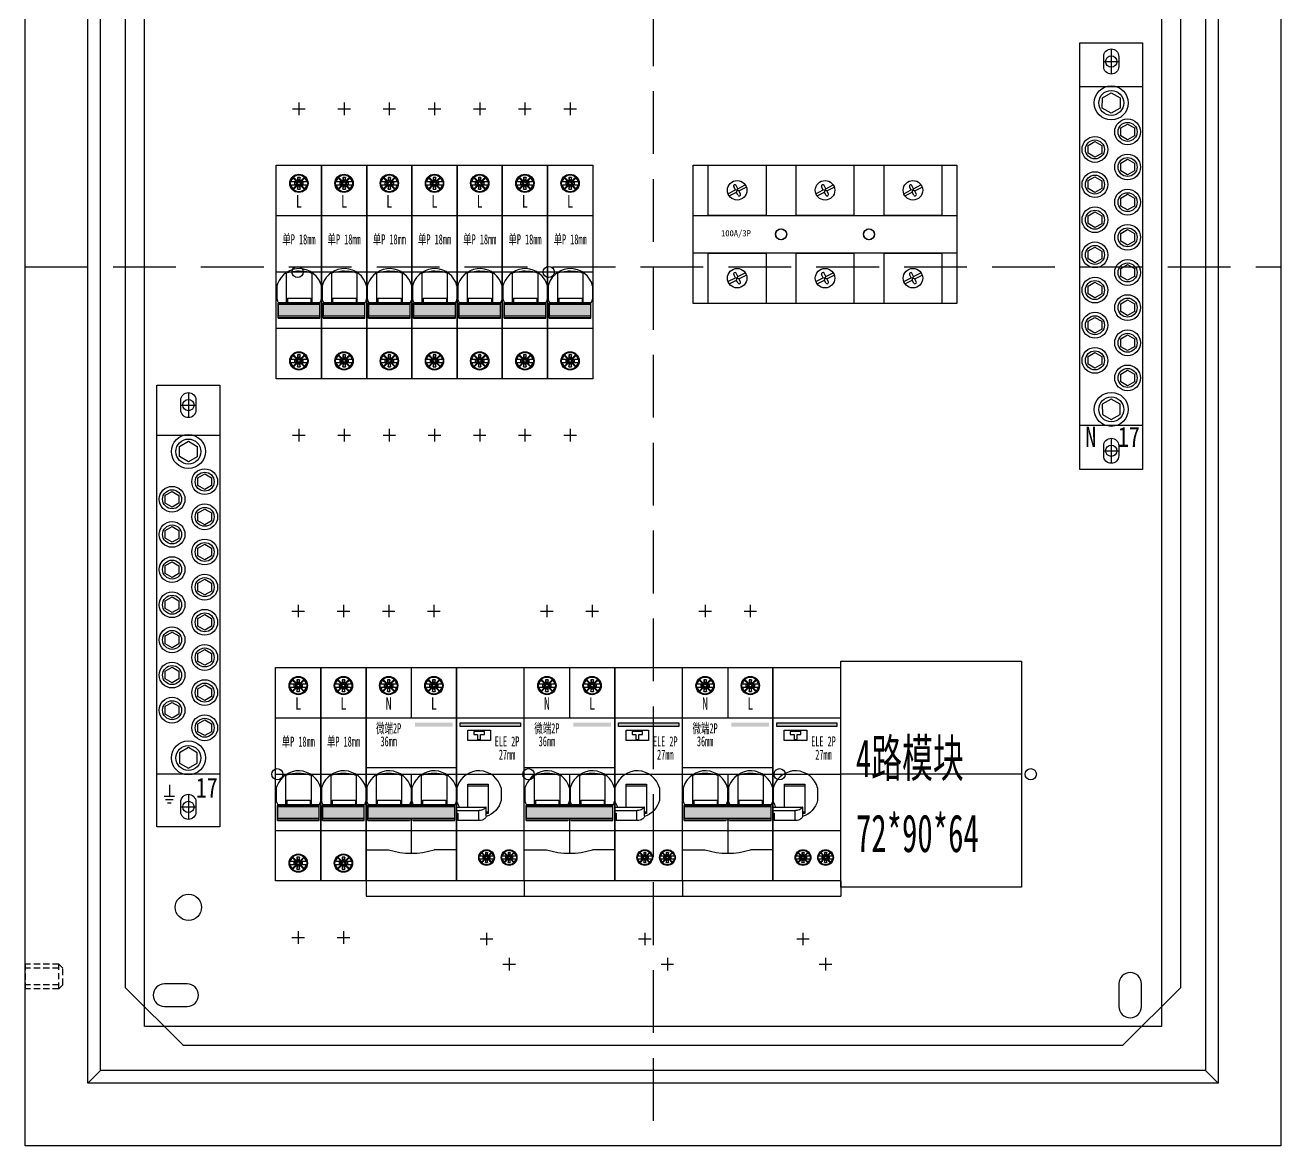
# Model space of a CAD drawing. Extents: x 1466627 to 1467127, y 413233 to 413933.
# Drawn here: x 1466627 to 1467127, y 413233 to 413679 of the extents above; entities that cross this region are included whole.
import ezdxf
from ezdxf.enums import TextEntityAlignment as Align

# ---------------------------------------------------------------- set-up
doc = ezdxf.new("R2010")
doc.units = 0
doc.header["$MEASUREMENT"] = 0
for name, pattern in [('DASH', [0.35, 0.25, -0.1]), ('HIDDEN', [0.375, 0.25, -0.125]), ('LYJS-XX', [0.35, 0.25, -0.1])]:
    doc.linetypes.add(name, pattern=pattern)
for name, color, linetype in [('LY-JS-BJ', 7, 'Continuous'), ('LY-JS-YQJ', 7, 'Continuous'), ('布置图', 20, 'Continuous'), ('注释', 1, 'Continuous')]:
    doc.layers.add(name, color=color, linetype=linetype)
doc.styles.add('-宋体', font='', dxfattribs={"width": 0.65})
doc.styles.add('LY-SJ-元器件', font='', dxfattribs={"width": 0.6, "height": 4})
doc.styles.add('宋体', font='', dxfattribs={"width": 0.8, "height": 3.5})
doc.styles.get('-宋体').set_extended_font_data('NSimSun')
doc.styles.get('LY-SJ-元器件').set_extended_font_data('SimSun')
doc.styles.get('宋体').set_extended_font_data('SimSun')

# ---------------------------------------------------------------- blocks, each defined once
blk = doc.blocks.new('A$C7F2E4CF4')
at = {"layer": 'LY-JS-YQJ', "color": 1, "linetype": 'DASH'}
for p, q in [((0, 5), (0, -5)), ((-3, 0), (3, 0))]:
    blk.add_line(p, q, dxfattribs=at)
at = {"layer": 'LY-JS-YQJ', "color": 0, "linetype": 'ByBlock'}
blk.add_lwpolyline([(0, 5), (0, 5, -0.414214), (3, 2), (3, -2, -0.414214), (0, -5), (0, -5, -0.414214), (-3, -2), (-3, 2, -0.414214)], format="xyb", close=True, dxfattribs=at)
blk = doc.blocks.new('17位零排2021')
at = {"layer": 'LY-JS-YQJ', "color": 2, "linetype": 'ByBlock'}
blk.add_lwpolyline([(25, 170), (25, 0), (0, 0), (0, 170)], close=True, dxfattribs=at)
for points in [[(0, 152.5), (25, 152.5)], [(25, 17.5), (0, 17.5)]]:
    blk.add_lwpolyline(points, dxfattribs=at)
at = {"layer": 'LY-JS-YQJ', "color": 3}
for points in [[(12.49, 141.91), (8.94, 143.97), (8.96, 148.07), (12.51, 150.1), (16.06, 148.04), (16.04, 143.94)], [(18.99, 131.38), (16.29, 132.95), (16.3, 136.07), (19.01, 137.62), (21.71, 136.05), (21.7, 132.93)], [(5.99, 124.38), (3.29, 125.95), (3.3, 129.07), (6.01, 130.62), (8.71, 129.05), (8.7, 125.93)], [(18.99, 117.38), (16.29, 118.95), (16.3, 122.07), (19.01, 123.62), (21.71, 122.05), (21.7, 118.93)], [(5.99, 110.38), (3.29, 111.95), (3.3, 115.07), (6.01, 116.62), (8.71, 115.05), (8.7, 111.93)], [(18.99, 103.38), (16.29, 104.95), (16.3, 108.07), (19.01, 109.62), (21.71, 108.05), (21.7, 104.93)], [(5.99, 96.38), (3.29, 97.95), (3.3, 101.07), (6.01, 102.62), (8.71, 101.05), (8.7, 97.93)], [(18.99, 89.38), (16.29, 90.95), (16.3, 94.07), (19.01, 95.62), (21.71, 94.05), (21.7, 90.93)], [(5.99, 82.38), (3.29, 83.95), (3.3, 87.07), (6.01, 88.62), (8.71, 87.05), (8.7, 83.93)], [(18.99, 75.38), (16.29, 76.95), (16.3, 80.07), (19.01, 81.62), (21.71, 80.05), (21.7, 76.93)], [(5.99, 68.38), (3.29, 69.95), (3.3, 73.07), (6.01, 74.62), (8.71, 73.05), (8.7, 69.93)], [(18.99, 61.38), (16.29, 62.95), (16.3, 66.07), (19.01, 67.62), (21.71, 66.05), (21.7, 62.93)], [(5.99, 54.38), (3.29, 55.95), (3.3, 59.07), (6.01, 60.62), (8.71, 59.05), (8.7, 55.93)], [(18.99, 47.38), (16.29, 48.95), (16.3, 52.07), (19.01, 53.62), (21.71, 52.05), (21.7, 48.93)], [(5.99, 40.38), (3.29, 41.95), (3.3, 45.07), (6.01, 46.62), (8.71, 45.05), (8.7, 41.93)], [(18.99, 33.38), (16.29, 34.95), (16.3, 38.07), (19.01, 39.62), (21.71, 38.05), (21.7, 34.93)], [(12.49, 28.09), (8.94, 26.03), (8.96, 21.93), (12.51, 19.9), (16.06, 21.96), (16.04, 26.06)]]:
    blk.add_lwpolyline(points, close=True, dxfattribs=at)
for centre, radius in [((12.5, 146.01), 6.76), ((12.5, 146.01), 4.97), ((19, 134.5), 5.14), ((19, 134.5), 3.78), ((6, 127.5), 5.14), ((6, 127.5), 3.78), ((19, 120.5), 5.14), ((19, 120.5), 3.78), ((6, 113.5), 5.14), ((6, 113.5), 3.78), ((19, 106.5), 5.14), ((19, 106.5), 3.78), ((6, 99.5), 5.14), ((6, 99.5), 3.78), ((19, 92.5), 5.14), ((19, 92.5), 3.78), ((6, 85.5), 5.14), ((6, 85.5), 3.78), ((19, 78.5), 5.14), ((19, 78.5), 3.78), ((6, 71.5), 5.14), ((6, 71.5), 3.78), ((19, 64.5), 5.14), ((19, 64.5), 3.78), ((6, 57.5), 5.14), ((6, 57.5), 3.78), ((19, 50.5), 5.14), ((19, 50.5), 3.78), ((6, 43.5), 5.14), ((6, 43.5), 3.78), ((19, 36.5), 5.14), ((19, 36.5), 3.78), ((12.5, 23.99), 6.76), ((12.5, 23.99), 4.97)]:
    blk.add_circle(centre, radius, dxfattribs=at)
at = {"layer": 'LY-JS-YQJ', "color": 0}
for p in [(12.5, 162.5), (12.5, 7.5)]:
    blk.add_blockref('A$C7F2E4CF4', p, dxfattribs=at)
at = {"layer": 'LY-JS-YQJ', "color": 1, "style": '-宋体', "width": 0.8}
blk.add_text('N', height=8, dxfattribs=at).set_placement((2.16, 9.05))
at = {"layer": 'LY-JS-YQJ', "color": 4, "style": '-宋体', "width": 0.8}
blk.add_text('17', height=8, dxfattribs=at).set_placement((15.18, 9.05))
blk = doc.blocks.new('17位地排2021')
at = {"layer": 'LY-JS-YQJ', "color": 1, "linetype": 'ByBlock'}
for p, q in [((4.95, 16.76), (4.95, 12.28)), ((2.87, 12.28), (7.03, 12.28)), ((3.41, 10.93), (6.43, 10.93)), ((4.14, 9.58), (5.65, 9.58))]:
    blk.add_line(p, q, dxfattribs=at)
at = {"layer": 'LY-JS-YQJ', "color": 2, "linetype": 'ByBlock'}
blk.add_lwpolyline([(25, 176), (25, 0), (0, 0), (0, 176)], close=True, dxfattribs=at)
for points in [[(0, 156), (25, 156)], [(25, 21), (0, 21)]]:
    blk.add_lwpolyline(points, dxfattribs=at)
at = {"layer": 'LY-JS-YQJ', "color": 3}
for points in [[(12.49, 145.41), (8.94, 147.47), (8.96, 151.57), (12.51, 153.6), (16.06, 151.54), (16.04, 147.44)], [(18.99, 134.38), (16.29, 135.95), (16.3, 139.07), (19.01, 140.62), (21.71, 139.05), (21.7, 135.93)], [(5.99, 127.38), (3.29, 128.95), (3.3, 132.07), (6.01, 133.62), (8.71, 132.05), (8.7, 128.93)], [(18.99, 120.38), (16.29, 121.95), (16.3, 125.07), (19.01, 126.62), (21.71, 125.05), (21.7, 121.93)], [(5.99, 113.38), (3.29, 114.95), (3.3, 118.07), (6.01, 119.62), (8.71, 118.05), (8.7, 114.93)], [(18.99, 106.38), (16.29, 107.95), (16.3, 111.07), (19.01, 112.62), (21.71, 111.05), (21.7, 107.93)], [(5.99, 99.38), (3.29, 100.95), (3.3, 104.07), (6.01, 105.62), (8.71, 104.05), (8.7, 100.93)], [(18.99, 92.38), (16.29, 93.95), (16.3, 97.07), (19.01, 98.62), (21.71, 97.05), (21.7, 93.93)], [(5.99, 85.38), (3.29, 86.95), (3.3, 90.07), (6.01, 91.62), (8.71, 90.05), (8.7, 86.93)], [(18.99, 78.38), (16.29, 79.95), (16.3, 83.07), (19.01, 84.62), (21.71, 83.05), (21.7, 79.93)], [(5.99, 71.38), (3.29, 72.95), (3.3, 76.07), (6.01, 77.62), (8.71, 76.05), (8.7, 72.93)], [(18.99, 64.38), (16.29, 65.95), (16.3, 69.07), (19.01, 70.62), (21.71, 69.05), (21.7, 65.93)], [(5.99, 57.38), (3.29, 58.95), (3.3, 62.07), (6.01, 63.62), (8.71, 62.05), (8.7, 58.93)], [(18.99, 50.38), (16.29, 51.95), (16.3, 55.07), (19.01, 56.62), (21.71, 55.05), (21.7, 51.93)], [(5.99, 43.38), (3.29, 44.95), (3.3, 48.07), (6.01, 49.62), (8.71, 48.05), (8.7, 44.93)], [(18.99, 36.38), (16.29, 37.95), (16.3, 41.07), (19.01, 42.62), (21.71, 41.05), (21.7, 37.93)], [(12.49, 31.59), (8.94, 29.53), (8.96, 25.43), (12.51, 23.4), (16.06, 25.46), (16.04, 29.56)]]:
    blk.add_lwpolyline(points, close=True, dxfattribs=at)
for centre, radius in [((12.5, 149.51), 6.76), ((12.5, 149.51), 4.97), ((19, 137.5), 5.14), ((19, 137.5), 3.78), ((6, 130.5), 5.14), ((6, 130.5), 3.78), ((19, 123.5), 5.14), ((19, 123.5), 3.78), ((6, 116.5), 5.14), ((6, 116.5), 3.78), ((19, 109.5), 5.14), ((19, 109.5), 3.78), ((6, 102.5), 5.14), ((6, 102.5), 3.78), ((19, 95.5), 5.14), ((19, 95.5), 3.78), ((6, 88.5), 5.14), ((6, 88.5), 3.78), ((19, 81.5), 5.14), ((19, 81.5), 3.78), ((6, 74.5), 5.14), ((6, 74.5), 3.78), ((19, 67.5), 5.14), ((19, 67.5), 3.78), ((6, 60.5), 5.14), ((6, 60.5), 3.78), ((19, 53.5), 5.14), ((19, 53.5), 3.78), ((6, 46.5), 5.14), ((6, 46.5), 3.78), ((19, 39.5), 5.14), ((19, 39.5), 3.78), ((12.5, 27.49), 6.76), ((12.5, 27.49), 4.97)]:
    blk.add_circle(centre, radius, dxfattribs=at)
at = {"layer": 'LY-JS-YQJ', "color": 0}
for p in [(12.5, 168), (12.5, 8)]:
    blk.add_blockref('A$C7F2E4CF4', p, dxfattribs=at)
at = {"layer": 'LY-JS-YQJ', "color": 4, "style": '-宋体', "width": 0.8}
blk.add_text('17', height=8, dxfattribs=at).set_placement((15.47, 11.63))
blk = doc.blocks.new('A$Ca9eaf4de')
at = {"layer": '注释', "color": 2}
blk.add_lwpolyline([(0, 45), (72, 45), (72, -45), (0, -45)], close=True, dxfattribs=at)
at = {"layer": 'LY-JS-BJ', "color": 2, "lineweight": -3, "style": '宋体', "width": 0.6}
for s, p in [('4路模块', (6.02, 6.42)), ('72*90*64', (6.02, -23.49))]:
    blk.add_text(s, height=15, dxfattribs=at).set_placement(p, align=Align.MIDDLE_LEFT)
blk = doc.blocks.new('A$C7fcac5b3')
at = {"layer": '注释', "color": 1}
blk.add_line((72, 0), (0, 0), dxfattribs=at)
at = {"layer": '注释', "color": 0}
blk.add_blockref('A$Ca9eaf4de', (0, 0), dxfattribs=at)
blk = doc.blocks.new('微端2P+ELE-63mm-2022.1')
h = blk.add_hatch(color=3)
h.dxf.hatch_style = 1
h.paths.add_polyline_path([(34.5, 19), (34.5, 20.5), (19.5, 20.5), (19.5, 19)])
h = blk.add_hatch(color=3)
h.dxf.hatch_style = 1
h.paths.add_polyline_path([(61.5, 19), (61.5, 20.5), (37.5, 20.5), (37.5, 19)])
h = blk.add_hatch(color=0)
h.dxf.hatch_style = 1
h.paths.add_polyline_path([(0.7, -12.97), (0.7, -17.47), (35.3, -17.47), (35.3, -12.97)])
at = {"color": 1}
for p, q in [((6.5, 65), (11.5, 65)), ((9, 67.5), (9, 62.5)), ((24.5, 65), (29.5, 65)), ((27, 67.5), (27, 62.5)), ((0, 0), (63, 0))]:
    blk.add_line(p, q, dxfattribs=at)
at = {"color": 0}
for p, q in [((0, 42.5), (36, 42.5)), ((0, -42.5), (0, 42.5)), ((18, 42.5), (18, 22.5)), ((36, 42.5), (36, -42.5)), ((63, -42.5), (63, 42.5)), ((0, 22.5), (36, 22.5)), ((36, 2.5), (0, 2.5)), ((18, 0), (18, -12.22)), ((18, -17.47), (18, -31.46)), ((48.65, -15.61), (47.85, -15.61)), ((36, -22.5), (0, -22.5)), ((0, -42.5), (0, -48.5)), ((36, -42.5), (0, -42.5)), ((63, -42.5), (63, -48.5)), ((0, -48.5), (63, -48.5))]:
    blk.add_line(p, q, dxfattribs=at)
at = {"color": 0, "linetype": 'Continuous', "lineweight": 25}
for p, q in [((7.95, 35.91), (5.59, 35.91)), ((6.7, 37.82), (6.49, 37.61)), ((6.49, 37.61), (6.6, 37.5)), ((6.6, 37.5), (8.15, 35.95)), ((6.81, 37.71), (6.7, 37.82)), ((8.39, 36.13), (6.81, 37.71)), ((7.25, 35.91), (8, 35.46)), ((7.25, 35.91), (7.25, 34.71)), ((7.25, 34.71), (8, 35.16)), ((8, 35.46), (8, 35.16)), ((8.25, 35.46), (8, 35.46)), ((8, 35.16), (8.25, 35.16)), ((9.5, 37.66), (8.5, 37.66)), ((8.5, 37.66), (8.5, 36.46)), ((8.5, 37.66), (8.85, 36.31)), ((8.5, 36.46), (8.85, 35.96)), ((9.15, 36.31), (8.85, 36.31)), ((8.85, 36.31), (8.85, 35.96)), ((9.5, 37.66), (9.15, 36.31)), ((9.5, 36.46), (9.15, 35.96)), ((9.15, 35.96), (9.15, 36.31)), ((9.5, 36.46), (9.5, 37.66)), ((11.19, 37.71), (9.61, 36.13)), ((10, 35.46), (9.75, 35.46)), ((9.75, 35.16), (10, 35.16)), ((9.85, 35.95), (11.4, 37.5)), ((10.75, 35.91), (10, 35.46)), ((10, 35.16), (10, 35.46)), ((10.75, 34.71), (10, 35.16)), ((12.42, 35.91), (10.05, 35.91)), ((10.75, 34.71), (10.75, 35.91)), ((11.3, 37.82), (11.19, 37.71)), ((11.51, 37.61), (11.3, 37.82)), ((11.4, 37.5), (11.51, 37.61)), ((25.95, 35.91), (23.59, 35.91)), ((24.7, 37.82), (24.49, 37.61)), ((24.49, 37.61), (24.6, 37.5)), ((24.6, 37.5), (26.15, 35.95)), ((24.81, 37.71), (24.7, 37.82)), ((26.39, 36.13), (24.81, 37.71)), ((25.25, 35.91), (25.25, 34.71)), ((25.25, 35.91), (26, 35.46)), ((25.25, 34.71), (26, 35.16)), ((26.25, 35.46), (26, 35.46)), ((26, 35.46), (26, 35.16)), ((26, 35.16), (26.25, 35.16)), ((26.5, 37.66), (26.5, 36.46)), ((26.5, 37.66), (26.85, 36.31)), ((27.5, 37.66), (26.5, 37.66)), ((26.5, 36.46), (26.85, 35.96)), ((26.85, 36.31), (26.85, 35.96)), ((27.15, 36.31), (26.85, 36.31)), ((27.5, 37.66), (27.15, 36.31)), ((27.5, 36.46), (27.15, 35.96)), ((27.15, 35.96), (27.15, 36.31)), ((27.5, 36.46), (27.5, 37.66)), ((29.19, 37.71), (27.61, 36.13)), ((28, 35.46), (27.75, 35.46)), ((27.75, 35.16), (28, 35.16)), ((27.85, 35.95), (29.4, 37.5)), ((28.75, 35.91), (28, 35.46)), ((28, 35.16), (28, 35.46)), ((28.75, 34.71), (28, 35.16)), ((30.42, 35.91), (28.05, 35.91)), ((28.75, 34.71), (28.75, 35.91)), ((29.3, 37.82), (29.19, 37.71)), ((29.51, 37.61), (29.3, 37.82)), ((29.4, 37.5), (29.51, 37.61)), ((5.58, 34.71), (7.95, 34.71)), ((6.6, 33.12), (6.49, 33.01)), ((6.49, 33.01), (6.7, 32.8)), ((8.15, 34.67), (6.6, 33.12)), ((6.7, 32.8), (6.81, 32.91)), ((6.81, 32.91), (8.39, 34.49)), ((8.5, 34.16), (8.85, 34.65)), ((8.5, 32.96), (8.85, 34.31)), ((8.5, 34.16), (8.5, 32.96)), ((8.5, 32.96), (9.5, 32.96)), ((8.85, 34.65), (8.85, 34.31)), ((8.85, 34.31), (9.15, 34.31)), ((9, 31.81), (9, 32.06)), ((9.15, 34.31), (9.15, 34.66)), ((9.5, 34.16), (9.15, 34.66)), ((9.15, 34.31), (9.5, 32.96)), ((9.5, 32.96), (9.5, 34.16)), ((9.61, 34.49), (11.19, 32.91)), ((11.4, 33.12), (9.85, 34.67)), ((10.05, 34.71), (12.41, 34.71)), ((11.19, 32.91), (11.3, 32.8)), ((11.3, 32.8), (11.51, 33.01)), ((11.51, 33.01), (11.4, 33.12)), ((23.58, 34.71), (25.95, 34.71)), ((24.6, 33.12), (24.49, 33.01)), ((24.49, 33.01), (24.7, 32.8)), ((26.15, 34.67), (24.6, 33.12)), ((24.7, 32.8), (24.81, 32.91)), ((24.81, 32.91), (26.39, 34.49)), ((26.5, 34.16), (26.85, 34.65)), ((26.5, 32.96), (26.85, 34.31)), ((26.5, 34.16), (26.5, 32.96)), ((26.5, 32.96), (27.5, 32.96)), ((26.85, 34.65), (26.85, 34.31)), ((26.85, 34.31), (27.15, 34.31)), ((27, 31.81), (27, 32.06)), ((27.5, 34.16), (27.15, 34.66)), ((27.15, 34.31), (27.15, 34.66)), ((27.15, 34.31), (27.5, 32.96)), ((27.5, 32.96), (27.5, 34.16)), ((27.61, 34.49), (29.19, 32.91)), ((29.4, 33.12), (27.85, 34.67)), ((28.05, 34.71), (30.41, 34.71)), ((29.19, 32.91), (29.3, 32.8)), ((29.3, 32.8), (29.51, 33.01)), ((29.51, 33.01), (29.4, 33.12)), ((4.1, -12.22), (4.1, -0.35)), ((14.1, -0.35), (14.1, -12.22)), ((22.1, -12.22), (22.1, -0.35)), ((32.1, -0.35), (32.1, -12.22)), ((40.55, -13.08), (40.55, -3.94)), ((40.55, -3.94), (48.65, -3.94)), ((40.55, -4.67), (48.65, -4.67)), ((48.65, -3.94), (48.65, -15.61)), ((0.25, -5.47), (0.25, -10.49)), ((17.95, -5.47), (17.95, -10.49)), ((18.25, -5.47), (18.25, -10.49)), ((35.95, -5.47), (35.95, -10.49)), ((36.11, -5.47), (36.11, -10.49)), ((53.81, -5.47), (53.81, -10.49)), ((0.7, -12.22), (0.7, -12.44)), ((35.3, -12.22), (0.7, -12.22)), ((35.3, -12.44), (0.7, -12.44)), ((0.7, -18.44), (0.7, -12.44)), ((35.3, -12.97), (0.7, -12.97)), ((0.7, -12.97), (0.7, -17.47)), ((4.45, -10.38), (13.75, -10.38)), ((4.45, -10.38), (4.45, -12.22)), ((13.75, -10.38), (13.75, -12.22)), ((22.45, -10.38), (31.75, -10.38)), ((22.45, -10.38), (22.45, -12.22)), ((31.75, -10.38), (31.75, -12.22)), ((35.3, -12.44), (35.3, -12.22)), ((35.3, -18.44), (35.3, -12.44)), ((35.3, -17.47), (35.3, -12.97)), ((36, -13.09), (47.68, -13.09)), ((36, -14.38), (44.85, -14.38)), ((40.55, -13.08), (47.85, -13.08)), ((44.85, -18.44), (44.85, -14.38)), ((47.85, -16.51), (47.85, -13.08)), ((47.85, -14.99), (48.65, -14.99)), ((0.7, -17.47), (35.3, -17.47)), ((0.7, -18.13), (35.3, -18.13)), ((0.7, -18.44), (17.3, -18.44)), ((18.7, -18.44), (35.3, -18.44)), ((36, -15.45), (36.55, -15.45)), ((36.55, -15.61), (36, -15.61)), ((36.55, -15.45), (36.55, -18.44)), ((44.85, -18.44), (36.55, -18.44)), ((47.07, -32.65), (45.04, -32.65)), ((45.04, -33.68), (47.07, -33.68)), ((46, -31.01), (45.82, -31.19)), ((45.82, -31.19), (45.91, -31.29)), ((45.91, -31.29), (47.24, -32.62)), ((47.24, -33.71), (45.91, -35.04)), ((46.09, -31.1), (46, -31.01)), ((47.45, -32.46), (46.09, -31.1)), ((46.09, -35.23), (47.45, -33.87)), ((46.47, -32.65), (46.47, -33.68)), ((46.47, -32.65), (47.11, -33.04)), ((46.47, -33.68), (47.11, -33.29)), ((47.11, -33.04), (47.11, -33.29)), ((47.33, -33.04), (47.11, -33.04)), ((47.11, -33.29), (47.33, -33.29)), ((47.54, -31.15), (47.84, -32.31)), ((47.54, -31.15), (47.54, -32.18)), ((48.4, -31.15), (47.54, -31.15)), ((47.54, -32.18), (47.84, -32.61)), ((47.54, -34.15), (47.84, -33.73)), ((47.54, -35.18), (47.84, -34.02)), ((47.54, -34.15), (47.54, -35.18)), ((48.1, -32.31), (47.84, -32.31)), ((47.84, -32.31), (47.84, -32.61)), ((47.84, -33.73), (47.84, -34.02)), ((47.84, -34.02), (48.1, -34.02)), ((48.4, -31.15), (48.1, -32.31)), ((48.4, -32.18), (48.1, -32.61)), ((48.1, -32.61), (48.1, -32.31)), ((48.1, -34.02), (48.1, -33.72)), ((48.4, -34.15), (48.1, -33.72)), ((48.1, -34.02), (48.4, -35.18)), ((48.4, -32.18), (48.4, -31.15)), ((48.4, -35.18), (48.4, -34.15)), ((49.85, -31.1), (48.49, -32.46)), ((48.49, -33.87), (49.85, -35.23)), ((48.83, -33.04), (48.61, -33.04)), ((48.61, -33.29), (48.83, -33.29)), ((48.7, -32.62), (50.03, -31.29)), ((50.03, -35.04), (48.7, -33.71)), ((49.47, -32.65), (48.83, -33.04)), ((48.83, -33.29), (48.83, -33.04)), ((49.47, -33.68), (48.83, -33.29)), ((50.9, -32.65), (48.87, -32.65)), ((48.87, -33.68), (50.89, -33.68)), ((49.47, -33.68), (49.47, -32.65)), ((49.94, -31.01), (49.85, -31.1)), ((50.12, -31.19), (49.94, -31.01)), ((50.03, -31.29), (50.12, -31.19)), ((56.07, -32.65), (54.04, -32.65)), ((54.04, -33.68), (56.07, -33.68)), ((55, -31.01), (54.82, -31.19)), ((54.82, -31.19), (54.91, -31.29)), ((54.91, -31.29), (56.24, -32.62)), ((56.24, -33.71), (54.91, -35.04)), ((55.09, -31.1), (55, -31.01)), ((56.45, -32.46), (55.09, -31.1)), ((55.09, -35.23), (56.45, -33.87)), ((55.47, -32.65), (55.47, -33.68)), ((55.47, -32.65), (56.11, -33.04)), ((55.47, -33.68), (56.11, -33.29)), ((56.11, -33.04), (56.11, -33.29)), ((56.33, -33.04), (56.11, -33.04)), ((56.11, -33.29), (56.33, -33.29)), ((56.54, -31.15), (56.84, -32.31)), ((56.54, -31.15), (56.54, -32.18)), ((57.4, -31.15), (56.54, -31.15)), ((56.54, -32.18), (56.84, -32.61)), ((56.54, -34.15), (56.84, -33.73)), ((56.54, -35.18), (56.84, -34.02)), ((56.54, -34.15), (56.54, -35.18)), ((57.1, -32.31), (56.84, -32.31)), ((56.84, -32.31), (56.84, -32.61)), ((56.84, -33.73), (56.84, -34.02)), ((56.84, -34.02), (57.1, -34.02)), ((57.4, -31.15), (57.1, -32.31)), ((57.4, -32.18), (57.1, -32.61)), ((57.1, -32.61), (57.1, -32.31)), ((57.1, -34.02), (57.1, -33.72)), ((57.4, -34.15), (57.1, -33.72)), ((57.1, -34.02), (57.4, -35.18)), ((57.4, -32.18), (57.4, -31.15)), ((57.4, -35.18), (57.4, -34.15)), ((58.85, -31.1), (57.49, -32.46)), ((57.49, -33.87), (58.85, -35.23)), ((57.83, -33.04), (57.61, -33.04)), ((57.61, -33.29), (57.83, -33.29)), ((57.7, -32.62), (59.03, -31.29)), ((59.03, -35.04), (57.7, -33.71)), ((58.47, -32.65), (57.83, -33.04)), ((57.83, -33.29), (57.83, -33.04)), ((58.47, -33.68), (57.83, -33.29)), ((59.9, -32.65), (57.87, -32.65)), ((57.87, -33.68), (59.89, -33.68)), ((58.47, -33.68), (58.47, -32.65)), ((58.94, -31.01), (58.85, -31.1)), ((59.12, -31.19), (58.94, -31.01)), ((59.03, -31.29), (59.12, -31.19)), ((45.91, -35.04), (45.82, -35.14)), ((45.82, -35.14), (46, -35.32)), ((46, -35.32), (46.09, -35.23)), ((47.54, -35.18), (48.4, -35.18)), ((47.97, -36.17), (47.97, -35.95)), ((49.85, -35.23), (49.94, -35.32)), ((49.94, -35.32), (50.12, -35.14)), ((50.12, -35.14), (50.03, -35.04)), ((54.91, -35.04), (54.82, -35.14)), ((54.82, -35.14), (55, -35.32)), ((55, -35.32), (55.09, -35.23)), ((56.54, -35.18), (57.4, -35.18)), ((56.97, -36.17), (56.97, -35.95)), ((58.85, -35.23), (58.94, -35.32)), ((58.94, -35.32), (59.12, -35.14)), ((59.12, -35.14), (59.03, -35.04))]:
    blk.add_line(p, q, dxfattribs=at)
at = {"color": 1, "linetype": 'ByBlock'}
for p, q in [((47.97, -63.1), (47.97, -68.1)), ((45.47, -65.6), (50.47, -65.6)), ((56.97, -73.1), (56.97, -78.1)), ((54.47, -75.6), (59.47, -75.6))]:
    blk.add_line(p, q, dxfattribs=at)
at = {"color": 0}
for points in [[(63, -42.5), (36, -42.5), (36, 42.5), (63, 42.5)], [(36, 22.5), (63, 22.5)], [(42.9, 17), (42.9, 15.8), (44.4, 15.8), (44.4, 13.8), (45.6, 13.8), (45.6, 15.8), (47.1, 15.8), (47.1, 17), (42.9, 17)], [(63, -22.5), (36, -22.5)], [(0, -30.05), (8.89, -30.05)], [(36, -30.05), (27.11, -30.05)]]:
    blk.add_lwpolyline(points, dxfattribs=at)
at = {"color": 0, "linetype": 'Continuous', "lineweight": 25}
for points in [[(8.85, 35.96, -0.008657), (8.83, 35.88, -0.023793), (8.8, 35.81, -0.091571), (8.7, 35.65, -0.078411), (8.54, 35.53, -0.073505), (8.41, 35.48, -0.017685), (8.36, 35.47, -0.010456), (8.3, 35.46, -0.005778), (8.25, 35.46)], [(8.25, 35.16, -0.00869), (8.33, 35.15, -0.023887), (8.41, 35.14, -0.086312), (8.57, 35.07, -0.089889), (8.74, 34.92, -0.067544), (8.8, 34.81, -0.017754), (8.82, 34.76, -0.010496), (8.84, 34.71, -0.005799), (8.85, 34.65)], [(9.75, 35.46, -0.008656), (9.67, 35.47, -0.023792), (9.59, 35.48, -0.085963), (9.43, 35.54, -0.089526), (9.26, 35.69, -0.067272), (9.2, 35.81, -0.017683), (9.18, 35.86, -0.010455), (9.16, 35.91, -0.005777), (9.15, 35.96)], [(9.15, 34.66, -0.008657), (9.17, 34.74, -0.023793), (9.2, 34.81, -0.091571), (9.3, 34.96, -0.078412), (9.46, 35.09, -0.073501), (9.59, 35.14, -0.017684), (9.64, 35.15, -0.010456), (9.7, 35.15, -0.005777), (9.75, 35.16)], [(26.85, 35.96, -0.008657), (26.83, 35.88, -0.023793), (26.8, 35.81, -0.091571), (26.7, 35.65, -0.078411), (26.54, 35.53, -0.073505), (26.41, 35.48, -0.017685), (26.36, 35.47, -0.010456), (26.3, 35.46, -0.005778), (26.25, 35.46)], [(26.25, 35.16, -0.00869), (26.33, 35.15, -0.023887), (26.41, 35.14, -0.086312), (26.57, 35.07, -0.089889), (26.74, 34.92, -0.067544), (26.8, 34.81, -0.017754), (26.82, 34.76, -0.010496), (26.84, 34.71, -0.005799), (26.85, 34.65)], [(27.75, 35.46, -0.008656), (27.67, 35.47, -0.023792), (27.59, 35.48, -0.085963), (27.43, 35.54, -0.089526), (27.26, 35.69, -0.067272), (27.2, 35.81, -0.017683), (27.18, 35.86, -0.010455), (27.16, 35.91, -0.005777), (27.15, 35.96)], [(27.15, 34.66, -0.008657), (27.17, 34.74, -0.023793), (27.2, 34.81, -0.091571), (27.3, 34.96, -0.078412), (27.46, 35.09, -0.073501), (27.59, 35.14, -0.017684), (27.64, 35.15, -0.010456), (27.7, 35.15, -0.005777), (27.75, 35.16)], [(17.95, -5.47, 0.325898), (9.48, 1.36, 0.327549), (0.48, -4.75, 0.019903), (0.25, -5.47)], [(4.1, -0.35, -0.057791), (7.63, 0.35, -0.021426), (9.1, 0.42)], [(9.1, 0.42, -0.062866), (13.22, -0.09, -0.011925), (13.81, -0.26, -0.00278), (14.1, -0.35)], [(35.95, -5.47, 0.325898), (27.48, 1.36, 0.327549), (18.48, -4.75, 0.019903), (18.25, -5.47)], [(22.1, -0.35, -0.057791), (25.63, 0.35, -0.021426), (27.1, 0.42)], [(27.1, 0.42, -0.062866), (31.22, -0.09, -0.011925), (31.81, -0.26, -0.00278), (32.1, -0.35)], [(53.81, -5.47, 0.325898), (45.34, 1.36, 0.327549), (36.34, -4.75, 0.019903), (36.11, -5.47)], [(0.95, -12.22, -0.004985), (0.8, -11.97, -0.030991), (0.56, -11.44, -0.01067), (0.46, -11.16, -0.005787), (0.39, -10.94, -0.003458), (0.32, -10.72, -0.001919), (0.25, -10.49)], [(17.95, -10.49, -0.002854), (17.85, -10.83, -0.004585), (17.78, -11.05, -0.019111), (17.6, -11.55, -0.037551), (17.32, -12.12, -0.002555), (17.26, -12.22)], [(18.95, -12.22, -0.004985), (18.8, -11.97, -0.030991), (18.56, -11.44, -0.01067), (18.46, -11.16, -0.005787), (18.39, -10.94, -0.003458), (18.32, -10.72, -0.001919), (18.25, -10.49)], [(35.95, -10.49, -0.002854), (35.85, -10.83, -0.004585), (35.78, -11.05, -0.019111), (35.6, -11.55, -0.037551), (35.32, -12.12, -0.002555), (35.26, -12.22)], [(37.19, -13.09, -0.001795), (36.72, -12.11, -0.00414), (36.48, -11.57, -0.009598), (36.28, -11.1, -0.013431), (36.18, -10.85, -0.015877), (36.14, -10.72, -0.023788), (36.12, -10.63, -0.050604), (36.11, -10.53, -0.012356), (36.11, -10.49)], [(44.85, -14.38, 0.009763), (45.08, -14.37, 0.05752), (46.08, -14.21, 0.073734), (46.98, -13.81, 0.073656), (47.49, -13.36, 0.028209), (47.59, -13.23, 0.012152), (47.68, -13.09)], [(47.85, -13.22, 0.010405), (47.85, -13.21, 0.052357), (47.85, -13.2, 0.052352), (47.84, -13.19, 0.046202), (47.83, -13.17, 0.029578), (47.82, -13.16, 0.02368), (47.8, -13.15, 0.017967), (47.78, -13.14, 0.014665), (47.76, -13.13, 0.011695), (47.74, -13.12, 0.016038), (47.7, -13.1, 0.002868), (47.68, -13.09)], [(53.81, -10.49, -0.25096), (47.8, -16.87)], [(47.85, -16.51, -0.010744), (47.85, -16.6, -0.101991), (47.7, -17.11, -0.08255), (47.35, -17.58, -0.05423), (46.92, -17.91, -0.059873), (46.2, -18.23, -0.070818), (45, -18.44, -0.004299), (44.85, -18.44)], [(47.84, -32.61, -0.008657), (47.82, -32.67, -0.023793), (47.8, -32.74, -0.091571), (47.71, -32.87, -0.078411), (47.58, -32.98, -0.073505), (47.46, -33.02, -0.017685), (47.42, -33.03, -0.010456), (47.37, -33.03, -0.005778), (47.33, -33.04)], [(47.33, -33.29, -0.00869), (47.39, -33.3, -0.023887), (47.46, -33.31, -0.086312), (47.6, -33.37, -0.089889), (47.74, -33.5, -0.067544), (47.8, -33.6, -0.017754), (47.81, -33.64, -0.010496), (47.83, -33.68, -0.005799), (47.84, -33.73)], [(48.61, -33.04, -0.008656), (48.54, -33.03, -0.023792), (48.48, -33.02, -0.085963), (48.34, -32.96, -0.089526), (48.2, -32.83, -0.067272), (48.14, -32.74, -0.017683), (48.12, -32.69, -0.010455), (48.11, -32.65, -0.005777), (48.1, -32.61)], [(48.1, -33.72, -0.008657), (48.12, -33.66, -0.023793), (48.14, -33.59, -0.091571), (48.23, -33.46, -0.078412), (48.36, -33.35, -0.073501), (48.48, -33.31, -0.017684), (48.52, -33.3, -0.010456), (48.57, -33.3, -0.005777), (48.61, -33.29)], [(56.84, -32.61, -0.008657), (56.82, -32.67, -0.023793), (56.8, -32.74, -0.091571), (56.71, -32.87, -0.078411), (56.58, -32.98, -0.073505), (56.46, -33.02, -0.017685), (56.42, -33.03, -0.010456), (56.37, -33.03, -0.005778), (56.33, -33.04)], [(56.33, -33.29, -0.00869), (56.39, -33.3, -0.023887), (56.46, -33.31, -0.086312), (56.6, -33.37, -0.089889), (56.74, -33.5, -0.067544), (56.8, -33.6, -0.017754), (56.81, -33.64, -0.010496), (56.83, -33.68, -0.005799), (56.84, -33.73)], [(57.61, -33.04, -0.008656), (57.54, -33.03, -0.023792), (57.48, -33.02, -0.085963), (57.34, -32.96, -0.089526), (57.2, -32.83, -0.067272), (57.14, -32.74, -0.017683), (57.12, -32.69, -0.010455), (57.11, -32.65, -0.005777), (57.1, -32.61)], [(57.1, -33.72, -0.008657), (57.12, -33.66, -0.023793), (57.14, -33.59, -0.091571), (57.23, -33.46, -0.078412), (57.36, -33.35, -0.073501), (57.48, -33.31, -0.017684), (57.52, -33.3, -0.010456), (57.57, -33.3, -0.005777), (57.61, -33.29)]]:
    blk.add_lwpolyline(points, format="xyb", dxfattribs=at)
at = {"color": 3}
blk.add_lwpolyline([(37.5, 20.5), (61.5, 20.5), (61.5, 19), (37.5, 19)], close=True, dxfattribs=at)
at = {"color": 0}
blk.add_lwpolyline([(40.5, 17.5), (49.5, 17.5), (49.5, 13.5), (40.5, 13.5)], close=True, dxfattribs=at)
for centre, radius in [((9, 35.31), 3.64), ((9, 35.31), 3.39), ((27, 35.31), 3.64), ((27, 35.31), 3.39), ((47.97, -33.16), 3.12), ((47.97, -33.16), 2.91), ((56.97, -33.16), 3.12), ((56.97, -33.16), 2.91)]:
    blk.add_circle(centre, radius, dxfattribs=at)
at = {"color": 0, "linetype": 'Continuous', "lineweight": 25}
for centre, radius in [((9, 35.31), 3.5), ((27, 35.31), 3.5), ((47.97, -33.16), 3), ((56.97, -33.16), 3)]:
    blk.add_circle(centre, radius, dxfattribs=at)
for centre, radius, start, end in [((9, 35.31), 3.25, 137.6454, 169.3613), ((9, 35.31), 3.25, 47.6454, 132.3546), ((7.95, 36.46), 0.552, 270, 360), ((10.05, 36.46), 0.552, 180, 270), ((9, 35.31), 3.25, 10.6387, 42.3546), ((27, 35.31), 3.25, 137.6454, 169.3613), ((27, 35.31), 3.25, 47.6454, 132.3546), ((25.95, 36.46), 0.552, 270, 360), ((28.05, 36.46), 0.552, 180, 270), ((27, 35.31), 3.25, 10.6387, 42.3546), ((9, 35.31), 3.25, 190.6387, 222.3546), ((9, 35.31), 3.25, 227.6454, 312.3546), ((7.95, 34.16), 0.552, 0, 90), ((10.05, 34.16), 0.552, 90, 180), ((9, 35.31), 3.25, 317.6454, 349.3613), ((27, 35.31), 3.25, 190.6387, 222.3546), ((27, 35.31), 3.25, 227.6454, 312.3546), ((25.95, 34.16), 0.552, 0, 90), ((28.05, 34.16), 0.552, 90, 180), ((27, 35.31), 3.25, 317.6454, 349.3613), ((47.97, -33.16), 2.79, 137.6454, 169.3613), ((47.97, -33.16), 2.79, 190.6387, 222.3546), ((47.97, -33.16), 2.79, 47.6454, 132.3546), ((47.07, -32.18), 0.474, 270, 360), ((47.07, -34.15), 0.474, 0, 90), ((48.87, -32.18), 0.474, 180, 270), ((48.87, -34.15), 0.474, 90, 180), ((47.97, -33.16), 2.79, 10.6387, 42.3546), ((47.97, -33.16), 2.79, 317.6454, 349.3613), ((56.97, -33.16), 2.79, 137.6454, 169.3613), ((56.97, -33.16), 2.79, 190.6387, 222.3546), ((56.97, -33.16), 2.79, 47.6454, 132.3546), ((56.07, -32.18), 0.474, 270, 360), ((56.07, -34.15), 0.474, 0, 90), ((57.87, -32.18), 0.474, 180, 270), ((57.87, -34.15), 0.474, 90, 180), ((56.97, -33.16), 2.79, 10.6387, 42.3546), ((56.97, -33.16), 2.79, 317.6454, 349.3613), ((47.97, -33.16), 2.79, 227.6454, 312.3546), ((56.97, -33.16), 2.79, 227.6454, 312.3546)]:
    blk.add_arc(centre, radius, start, end, dxfattribs=at)
at = {"color": 0}
blk.add_arc((18, -1.43), 30.03, 252.3363, 287.6637, dxfattribs=at)
at = {"color": 0, "style": 'LY-SJ-元器件', "width": 0.7}
for s, p in [('N', (9, 28.16)), ('L', (27, 28.16))]:
    blk.add_text(s, height=5, dxfattribs=at).set_placement(p, align=Align.MIDDLE)
at = {"color": 1, "style": 'LY-SJ-元器件', "width": 0.6}
for s, p in [('微端2P', (9, 18.37)), ('36mm', (9, 13.08))]:
    blk.add_text(s, height=4, dxfattribs=at).set_placement(p, align=Align.MIDDLE)
at = {"color": 4, "style": 'LY-SJ-元器件', "width": 0.6}
for s, p in [('ELE 2P', (56.13, 13.08)), ('27mm', (56.13, 7.82))]:
    blk.add_text(s, height=4, dxfattribs=at).set_placement(p, align=Align.MIDDLE)
blk = doc.blocks.new('微端1P-18mm-2022.1')
h = blk.add_hatch(color=0)
h.dxf.hatch_style = 1
h.paths.add_polyline_path([(17.3, -17.47), (17.3, -12.97), (0.7, -12.97), (0.7, -17.47)])
at = {"color": 1}
for p, q in [((6.5, 65), (11.5, 65)), ((9, 67.5), (9, 62.5)), ((0, 0), (18, 0)), ((9, -62.5), (9, -67.5)), ((6.5, -65), (11.5, -65))]:
    blk.add_line(p, q, dxfattribs=at)
at = {"color": 0}
for p, q in [((0, -42.5), (0, 42.5)), ((0, 42.5), (18, 42.5)), ((18, 42.5), (18, -42.5)), ((0, 22.5), (18, 22.5)), ((18, -22.5), (0, -22.5)), ((18, -42.5), (0, -42.5))]:
    blk.add_line(p, q, dxfattribs=at)
at = {"color": 0, "linetype": 'Continuous', "lineweight": 25}
for p, q in [((7.95, 35.91), (5.59, 35.91)), ((6.7, 37.82), (6.49, 37.61)), ((6.49, 37.61), (6.6, 37.5)), ((6.6, 37.5), (8.15, 35.95)), ((6.81, 37.71), (6.7, 37.82)), ((8.39, 36.13), (6.81, 37.71)), ((7.25, 35.91), (7.25, 34.71)), ((7.25, 35.91), (8, 35.46)), ((7.25, 34.71), (8, 35.16)), ((8, 35.46), (8, 35.16)), ((8.25, 35.46), (8, 35.46)), ((8, 35.16), (8.25, 35.16)), ((8.5, 37.66), (8.85, 36.31)), ((8.5, 37.66), (8.5, 36.46)), ((9.5, 37.66), (8.5, 37.66)), ((8.5, 36.46), (8.85, 35.96)), ((9.15, 36.31), (8.85, 36.31)), ((8.85, 36.31), (8.85, 35.96)), ((9.5, 37.66), (9.15, 36.31)), ((9.5, 36.46), (9.15, 35.96)), ((9.15, 35.96), (9.15, 36.31)), ((9.5, 36.46), (9.5, 37.66)), ((11.19, 37.71), (9.61, 36.13)), ((10, 35.46), (9.75, 35.46)), ((9.75, 35.16), (10, 35.16)), ((9.85, 35.95), (11.4, 37.5)), ((10.75, 35.91), (10, 35.46)), ((10, 35.16), (10, 35.46)), ((10.75, 34.71), (10, 35.16)), ((12.42, 35.91), (10.05, 35.91)), ((10.75, 34.71), (10.75, 35.91)), ((11.3, 37.82), (11.19, 37.71)), ((11.51, 37.61), (11.3, 37.82)), ((11.4, 37.5), (11.51, 37.61)), ((5.58, 34.71), (7.95, 34.71)), ((6.6, 33.12), (6.49, 33.01)), ((6.49, 33.01), (6.7, 32.8)), ((8.15, 34.67), (6.6, 33.12)), ((6.7, 32.8), (6.81, 32.91)), ((6.81, 32.91), (8.39, 34.49)), ((8.5, 34.16), (8.85, 34.65)), ((8.5, 32.96), (8.85, 34.31)), ((8.5, 34.16), (8.5, 32.96)), ((8.5, 32.96), (9.5, 32.96)), ((8.85, 34.65), (8.85, 34.31)), ((8.85, 34.31), (9.15, 34.31)), ((9, 31.81), (9, 32.06)), ((9.15, 34.31), (9.15, 34.66)), ((9.5, 34.16), (9.15, 34.66)), ((9.15, 34.31), (9.5, 32.96)), ((9.5, 32.96), (9.5, 34.16)), ((9.61, 34.49), (11.19, 32.91)), ((11.4, 33.12), (9.85, 34.67)), ((10.05, 34.71), (12.41, 34.71)), ((11.19, 32.91), (11.3, 32.8)), ((11.3, 32.8), (11.51, 33.01)), ((11.51, 33.01), (11.4, 33.12)), ((4.1, -12.22), (4.1, -0.35)), ((14.1, -0.35), (14.1, -12.22)), ((0.25, -5.47), (0.25, -10.49)), ((17.95, -5.47), (17.95, -10.49)), ((0.7, -12.22), (0.7, -12.44)), ((17.3, -12.22), (0.7, -12.22)), ((17.3, -12.44), (0.7, -12.44)), ((0.7, -18.44), (0.7, -12.44)), ((17.3, -12.97), (0.7, -12.97)), ((0.7, -12.97), (0.7, -17.47)), ((4.45, -10.38), (13.75, -10.38)), ((4.45, -10.38), (4.45, -12.22)), ((13.75, -10.38), (13.75, -12.22)), ((17.3, -12.44), (17.3, -12.22)), ((17.3, -18.44), (17.3, -12.44)), ((17.3, -17.47), (17.3, -12.97)), ((0.7, -17.47), (17.3, -17.47)), ((0.7, -18.13), (17.3, -18.13)), ((0.7, -18.44), (17.3, -18.44)), ((7.95, -34.8), (5.59, -34.8)), ((6.7, -32.89), (6.49, -33.1)), ((6.49, -33.1), (6.6, -33.21)), ((6.6, -33.21), (8.15, -34.76)), ((6.81, -33), (6.7, -32.89)), ((8.39, -34.58), (6.81, -33)), ((7.25, -34.8), (7.25, -36)), ((7.25, -34.8), (8, -35.25)), ((8.5, -33.05), (8.85, -34.4)), ((8.5, -33.05), (8.5, -34.25)), ((9.5, -33.05), (8.5, -33.05)), ((8.5, -34.25), (8.85, -34.75)), ((9.15, -34.4), (8.85, -34.4)), ((8.85, -34.4), (8.85, -34.75)), ((9.5, -33.05), (9.15, -34.4)), ((9.5, -34.25), (9.15, -34.75)), ((9.15, -34.75), (9.15, -34.4)), ((9.5, -34.25), (9.5, -33.05)), ((11.19, -33), (9.61, -34.58)), ((9.85, -34.76), (11.4, -33.21)), ((10.75, -34.8), (10, -35.25)), ((12.42, -34.8), (10.05, -34.8)), ((10.75, -36), (10.75, -34.8)), ((11.3, -32.89), (11.19, -33)), ((11.51, -33.1), (11.3, -32.89)), ((11.4, -33.21), (11.51, -33.1)), ((5.58, -36), (7.95, -36)), ((6.6, -37.59), (6.49, -37.7)), ((6.49, -37.7), (6.7, -37.91)), ((8.15, -36.04), (6.6, -37.59)), ((6.7, -37.91), (6.81, -37.8)), ((6.81, -37.8), (8.39, -36.22)), ((7.25, -36), (8, -35.55)), ((8, -35.25), (8, -35.55)), ((8.25, -35.25), (8, -35.25)), ((8, -35.55), (8.25, -35.55)), ((8.5, -36.55), (8.85, -36.05)), ((8.5, -37.75), (8.85, -36.4)), ((8.5, -36.55), (8.5, -37.75)), ((8.5, -37.75), (9.5, -37.75)), ((8.85, -36.05), (8.85, -36.4)), ((8.85, -36.4), (9.15, -36.4)), ((9, -38.9), (9, -38.65)), ((9.15, -36.4), (9.15, -36.05)), ((9.5, -36.55), (9.15, -36.05)), ((9.15, -36.4), (9.5, -37.75)), ((9.5, -37.75), (9.5, -36.55)), ((9.61, -36.22), (11.19, -37.8)), ((10, -35.25), (9.75, -35.25)), ((9.75, -35.55), (10, -35.55)), ((11.4, -37.59), (9.85, -36.04)), ((10, -35.55), (10, -35.25)), ((10.75, -36), (10, -35.55)), ((10.05, -36), (12.41, -36)), ((11.19, -37.8), (11.3, -37.91)), ((11.3, -37.91), (11.51, -37.7)), ((11.51, -37.7), (11.4, -37.59))]:
    blk.add_line(p, q, dxfattribs=at)
for points in [[(8.85, 35.96, -0.008657), (8.83, 35.88, -0.023793), (8.8, 35.81, -0.091571), (8.7, 35.65, -0.078411), (8.54, 35.53, -0.073505), (8.41, 35.48, -0.017685), (8.36, 35.47, -0.010456), (8.3, 35.46, -0.005778), (8.25, 35.46)], [(8.25, 35.16, -0.00869), (8.33, 35.15, -0.023887), (8.41, 35.14, -0.086312), (8.57, 35.07, -0.089889), (8.74, 34.92, -0.067544), (8.8, 34.81, -0.017754), (8.82, 34.76, -0.010496), (8.84, 34.71, -0.005799), (8.85, 34.65)], [(9.75, 35.46, -0.008656), (9.67, 35.47, -0.023792), (9.59, 35.48, -0.085963), (9.43, 35.54, -0.089526), (9.26, 35.69, -0.067272), (9.2, 35.81, -0.017683), (9.18, 35.86, -0.010455), (9.16, 35.91, -0.005777), (9.15, 35.96)], [(9.15, 34.66, -0.008657), (9.17, 34.74, -0.023793), (9.2, 34.81, -0.091571), (9.3, 34.96, -0.078412), (9.46, 35.09, -0.073501), (9.59, 35.14, -0.017684), (9.64, 35.15, -0.010456), (9.7, 35.15, -0.005777), (9.75, 35.16)], [(17.95, -5.47, 0.325898), (9.48, 1.36, 0.327549), (0.48, -4.75, 0.019903), (0.25, -5.47)], [(4.1, -0.35, -0.057791), (7.63, 0.35, -0.021426), (9.1, 0.42)], [(9.1, 0.42, -0.062866), (13.22, -0.09, -0.011925), (13.81, -0.26, -0.00278), (14.1, -0.35)], [(0.95, -12.22, -0.004985), (0.8, -11.97, -0.030991), (0.56, -11.44, -0.01067), (0.46, -11.16, -0.005787), (0.39, -10.94, -0.003458), (0.32, -10.72, -0.001919), (0.25, -10.49)], [(17.95, -10.49, -0.002854), (17.85, -10.83, -0.004585), (17.78, -11.05, -0.019111), (17.6, -11.55, -0.037551), (17.32, -12.12, -0.002555), (17.26, -12.22)], [(8.85, -34.75, -0.008657), (8.83, -34.83, -0.023793), (8.8, -34.9, -0.091571), (8.7, -35.05, -0.078411), (8.54, -35.18, -0.073505), (8.41, -35.23, -0.017685), (8.36, -35.24, -0.010456), (8.3, -35.24, -0.005778), (8.25, -35.25)], [(9.75, -35.25, -0.008656), (9.67, -35.24, -0.023792), (9.59, -35.23, -0.085963), (9.43, -35.16, -0.089526), (9.26, -35.01, -0.067272), (9.2, -34.9, -0.017683), (9.18, -34.85, -0.010455), (9.16, -34.8, -0.005777), (9.15, -34.75)], [(8.25, -35.55, -0.00869), (8.33, -35.56, -0.023887), (8.41, -35.57, -0.086312), (8.57, -35.63, -0.089889), (8.74, -35.79, -0.067544), (8.8, -35.9, -0.017754), (8.82, -35.95, -0.010496), (8.84, -36, -0.005799), (8.85, -36.05)], [(9.15, -36.05, -0.008657), (9.17, -35.97, -0.023793), (9.2, -35.9, -0.091571), (9.3, -35.74, -0.078412), (9.46, -35.62, -0.073501), (9.59, -35.57, -0.017684), (9.64, -35.56, -0.010456), (9.7, -35.55, -0.005777), (9.75, -35.55)]]:
    blk.add_lwpolyline(points, format="xyb", dxfattribs=at)
at = {"color": 0}
for centre, radius in [((9, 35.31), 3.64), ((9, 35.31), 3.39), ((9, -35.4), 3.64), ((9, -35.4), 3.39)]:
    blk.add_circle(centre, radius, dxfattribs=at)
at = {"color": 0, "linetype": 'Continuous', "lineweight": 25}
for centre in [(9, 35.31), (9, -35.4)]:
    blk.add_circle(centre, 3.5, dxfattribs=at)
for centre, radius, start, end in [((9, 35.31), 3.25, 137.6454, 169.3613), ((9, 35.31), 3.25, 47.6454, 132.3546), ((7.95, 36.46), 0.552, 270, 360), ((10.05, 36.46), 0.552, 180, 270), ((9, 35.31), 3.25, 10.6387, 42.3546), ((9, 35.31), 3.25, 190.6387, 222.3546), ((9, 35.31), 3.25, 227.6454, 312.3546), ((7.95, 34.16), 0.552, 0, 90), ((10.05, 34.16), 0.552, 90, 180), ((9, 35.31), 3.25, 317.6454, 349.3613), ((9, -35.4), 3.25, 137.6454, 169.3613), ((9, -35.4), 3.25, 47.6454, 132.3546), ((7.95, -34.25), 0.552, 270, 360), ((10.05, -34.25), 0.552, 180, 270), ((9, -35.4), 3.25, 10.6387, 42.3546), ((9, -35.4), 3.25, 190.6387, 222.3546), ((9, -35.4), 3.25, 227.6454, 312.3546), ((7.95, -36.55), 0.552, 0, 90), ((10.05, -36.55), 0.552, 90, 180), ((9, -35.4), 3.25, 317.6454, 349.3613)]:
    blk.add_arc(centre, radius, start, end, dxfattribs=at)
at = {"color": 0, "style": 'LY-SJ-元器件', "width": 0.7}
blk.add_text('L', height=5, dxfattribs=at).set_placement((9, 28.16), align=Align.MIDDLE)
at = {"color": 1, "style": 'LY-SJ-元器件', "width": 0.6}
blk.add_text('单P 18mm', height=4, dxfattribs=at).set_placement((9, 13.08), align=Align.MIDDLE)
blk = doc.blocks.new('A$Ccfe704a4')
for p, q in [((-91.17, -11.31), (-88.21, -9.81)), ((-88.21, -9.81), (-88.87, -8.52)), ((-86.79, -10.22), (-88.21, -9.81)), ((-88.04, -6.11), (-88.04, -6.07)), ((-87.24, -9.32), (-87.9, -8.03)), ((-87.76, -10.71), (-87.24, -9.32)), ((-87.24, -9.32), (-84.33, -7.85)), ((-86.79, -10.22), (-83.88, -8.75)), ((-86.75, -6.15), (-86.75, -6.07)), ((-56.17, -11.31), (-53.21, -9.81)), ((-53.21, -9.81), (-53.87, -8.52)), ((-51.79, -10.22), (-53.21, -9.81)), ((-53.04, -6.11), (-53.04, -6.07)), ((-52.24, -9.32), (-52.9, -8.03)), ((-52.76, -10.71), (-52.24, -9.32)), ((-52.24, -9.32), (-49.33, -7.85)), ((-51.79, -10.22), (-48.88, -8.75)), ((-51.75, -6.15), (-51.75, -6.07)), ((-21.17, -11.31), (-18.21, -9.81)), ((-18.21, -9.81), (-18.87, -8.52)), ((-16.79, -10.22), (-18.21, -9.81)), ((-18.04, -6.11), (-18.04, -6.07)), ((-17.24, -9.32), (-17.9, -8.03)), ((-17.76, -10.71), (-17.24, -9.32)), ((-17.24, -9.32), (-14.33, -7.85)), ((-16.79, -10.22), (-13.88, -8.75)), ((-16.75, -6.15), (-16.75, -6.07)), ((-90.7, -12.2), (-87.76, -10.71)), ((-87.16, -11.89), (-87.76, -10.71)), ((-86.19, -11.4), (-86.79, -10.22)), ((-55.7, -12.2), (-52.76, -10.71)), ((-52.16, -11.89), (-52.76, -10.71)), ((-51.19, -11.4), (-51.79, -10.22)), ((-20.7, -12.2), (-17.76, -10.71)), ((-17.16, -11.89), (-17.76, -10.71)), ((-16.19, -11.4), (-16.79, -10.22)), ((-76, -20), (-64, -20)), ((-91.17, -46.31), (-88.21, -44.81)), ((-88.21, -44.81), (-88.87, -43.52)), ((-86.79, -45.22), (-88.21, -44.81)), ((-88.04, -41.11), (-88.04, -41.07)), ((-87.24, -44.32), (-87.9, -43.03)), ((-87.76, -45.71), (-87.24, -44.32)), ((-87.24, -44.32), (-84.33, -42.85)), ((-86.79, -45.22), (-83.88, -43.75)), ((-86.75, -41.15), (-86.75, -41.07)), ((-56.17, -46.31), (-53.21, -44.81)), ((-53.21, -44.81), (-53.87, -43.52)), ((-51.79, -45.22), (-53.21, -44.81)), ((-53.04, -41.11), (-53.04, -41.07)), ((-52.24, -44.32), (-52.9, -43.03)), ((-52.76, -45.71), (-52.24, -44.32)), ((-52.24, -44.32), (-49.33, -42.85)), ((-51.79, -45.22), (-48.88, -43.75)), ((-51.75, -41.15), (-51.75, -41.07)), ((-21.17, -46.31), (-18.21, -44.81)), ((-18.21, -44.81), (-18.87, -43.52)), ((-16.79, -45.22), (-18.21, -44.81)), ((-18.04, -41.11), (-18.04, -41.07)), ((-17.24, -44.32), (-17.9, -43.03)), ((-17.76, -45.71), (-17.24, -44.32)), ((-17.24, -44.32), (-14.33, -42.85)), ((-16.79, -45.22), (-13.88, -43.75)), ((-16.75, -41.15), (-16.75, -41.07)), ((-90.7, -47.2), (-87.76, -45.71)), ((-87.16, -46.89), (-87.76, -45.71)), ((-86.19, -46.4), (-86.79, -45.22)), ((-55.7, -47.2), (-52.76, -45.71)), ((-52.16, -46.89), (-52.76, -45.71)), ((-51.19, -46.4), (-51.79, -45.22)), ((-20.7, -47.2), (-17.76, -45.71)), ((-17.16, -46.89), (-17.76, -45.71)), ((-16.19, -46.4), (-16.79, -45.22))]:
    blk.add_line(p, q)
for points in [[(-105, 0), (0, 0), (0, -55), (-105, -55)], [(-99, 0), (-76, 0), (-76, -20), (-99, -20)], [(-64, 0), (-41, 0), (-41, -20), (-64, -20)], [(-29, 0), (-6, 0), (-6, -20), (-29, -20)], [(-105, -20), (0, -20), (0, -35), (-105, -35)], [(-99, -35), (-76, -35), (-76, -55), (-99, -55)], [(-64, -35), (-41, -35), (-41, -55), (-64, -55)], [(-29, -35), (-6, -35), (-6, -55), (-29, -55)]]:
    blk.add_lwpolyline(points, close=True)
for centre, radius in [((-87.5, -9.95), 3.88), ((-52.5, -9.95), 3.88), ((-17.5, -9.95), 3.88), ((-70, -27.5), 2.15), ((-35, -27.5), 2.15), ((-87.5, -44.95), 3.88), ((-52.5, -44.95), 3.88), ((-17.5, -44.95), 3.88)]:
    blk.add_circle(centre, radius)
for centre, start, end in [((-88.38, -8.27), 26.8565, 206.8565), ((-53.38, -8.27), 26.8565, 206.8565), ((-18.38, -8.27), 26.8565, 206.8565), ((-86.67, -11.65), 206.8565, 26.8565), ((-51.67, -11.65), 206.8565, 26.8565), ((-16.67, -11.65), 206.8565, 26.8565), ((-88.38, -43.27), 26.8565, 206.8565), ((-53.38, -43.27), 26.8565, 206.8565), ((-18.38, -43.27), 26.8565, 206.8565), ((-86.67, -46.65), 206.8565, 26.8565), ((-51.67, -46.65), 206.8565, 26.8565), ((-16.67, -46.65), 206.8565, 26.8565)]:
    blk.add_arc(centre, 0.545, start, end)
at = {"insert": (-93.93, -25.82), "char_height": 2.5, "width": 3.1179, "attachment_point": 1}
blk.add_mtext('100A/3P', dxfattribs=at)
blk = doc.blocks.new('TC100A 3P')
at = {"color": 6}
for centre in [(35.36, 27.17), (70.36, 27.17)]:
    blk.add_circle(centre, 2.25, dxfattribs=at)
at = {"color": 0}
blk.add_blockref('A$Ccfe704a4', (105.36, 54.67), dxfattribs=at)
blk = doc.blocks.new('500-700-明-底板')
at = {"layer": 'LY-JS-BJ', "color": 1}
blk.add_lwpolyline([(-187, 310), (187, 310), (210, 287), (210, -287), (187, -310), (-187, -310), (-210, -287), (-210, 287)], close=True, dxfattribs=at)
for points in [[(-185.5, 285.5), (-185.5, 294.5, 1), (-194.5, 294.5), (-194.5, 285.5, 1)], [(194.5, 294.5), (185.5, 294.5, 1), (185.5, 285.5), (194.5, 285.5, 1)], [(185.5, -285.5), (185.5, -294.5, 1), (194.5, -294.5), (194.5, -285.5, 1)], [(-194.5, -294.5), (-185.5, -294.5, 1), (-185.5, -285.5), (-194.5, -285.5, 1)]]:
    blk.add_lwpolyline(points, format="xyb", close=True, dxfattribs=at)
blk.add_circle((-185, -255), 5.25, dxfattribs=at)
blk = doc.blocks.new('壳体接地点')
at = {"layer": 'LY-JS-BJ', "color": 0, "linetype": 'HIDDEN', "lineweight": -3, "ltscale": 10}
for p, q in [((13.43, 4.92), (0, 4.92)), ((13.43, 3.3), (0, 3.3)), ((13.43, -4.92), (13.43, 4.92)), ((15.06, 3.3), (13.43, 4.92)), ((15.06, -3.3), (15.06, 3.3)), ((13.43, -3.3), (0, -3.3)), ((13.43, -4.92), (0, -4.92)), ((15.06, -3.3), (13.43, -4.92))]:
    blk.add_line(p, q, dxfattribs=at)
at = {"layer": 'LY-JS-BJ', "color": 7, "linetype": 'HIDDEN', "lineweight": -3, "ltscale": 10}
blk.add_line((0, 4.92), (0, -4.92), dxfattribs=at)

msp = doc.modelspace()

# ---------------------------------------------------------------- linework, layer by layer
at = {"color": 6}
for centre in [(1467059.11, 413664.53), (1466735.15, 413580.72), (1466835.15, 413580.72), (1466691.65, 413527.72), (1467059.11, 413509.53), (1466727.07, 413380.72), (1466827.07, 413380.72), (1466927.07, 413380.72), (1467027.07, 413380.72), (1466691.65, 413367.72)]:
    msp.add_circle(centre, 2.25, dxfattribs=at)
at = {"layer": 'LY-JS-BJ', "color": 6, "linetype": 'LYJS-XX', "ltscale": 100}
for p, q in [((1466876.65, 413932.72), (1466876.65, 413232.72)), ((1466626.65, 413582.72), (1467126.65, 413582.72))]:
    msp.add_line(p, q, dxfattribs=at)
at = {"layer": 'LY-JS-BJ', "color": 6, "ltscale": 50}
for p, q in [((1466651.65, 413257.72), (1466656.65, 413262.72)), ((1467101.65, 413257.72), (1467096.65, 413262.72))]:
    msp.add_line(p, q, dxfattribs=at)
for points in [[(1466651.65, 413907.72), (1467101.65, 413907.72), (1467101.65, 413257.72), (1466651.65, 413257.72)], [(1466656.65, 413902.72), (1467096.65, 413902.72), (1467096.65, 413262.72), (1466656.65, 413262.72)]]:
    msp.add_lwpolyline(points, close=True, dxfattribs=at)
at = {"layer": 'LY-JS-BJ', "color": 6, "linetype": 'LYJS-XX', "lineweight": -3}
msp.add_lwpolyline([(1466674.15, 413885.22), (1467079.15, 413885.22), (1467079.15, 413280.22), (1466674.15, 413280.22)], close=True, dxfattribs=at)
at = {"layer": '布置图', "ltscale": 50}
msp.add_lwpolyline([(1466626.65, 413932.72), (1467126.65, 413932.72), (1467126.65, 413232.72), (1466626.65, 413232.72)], close=True, dxfattribs=at)

# ---------------------------------------------------------------- block references
for name, p in [('17位零排2021', (1467046.61, 413502.03)), ('17位地排2021', (1466679.15, 413359.72))]:
    msp.add_blockref(name, p)
at = {"color": 6}
for name, p in [('微端1P-18mm-2022.1', (1466726.65, 413580.72)), ('微端1P-18mm-2022.1', (1466744.65, 413580.72)), ('微端1P-18mm-2022.1', (1466762.65, 413580.72)), ('微端1P-18mm-2022.1', (1466780.65, 413580.72)), ('微端1P-18mm-2022.1', (1466798.65, 413580.72)), ('微端1P-18mm-2022.1', (1466816.65, 413580.72)), ('微端1P-18mm-2022.1', (1466834.65, 413580.72)), ('TC100A 3P', (1466892.29, 413568.55)), ('微端1P-18mm-2022.1', (1466726.4, 413380.72)), ('微端1P-18mm-2022.1', (1466744.4, 413380.72)), ('微端2P+ELE-63mm-2022.1', (1466762.4, 413380.72)), ('微端2P+ELE-63mm-2022.1', (1466825.4, 413380.72)), ('微端2P+ELE-63mm-2022.1', (1466888.4, 413380.72))]:
    msp.add_blockref(name, p, dxfattribs=at)
at = {"layer": 'LY-JS-BJ', "color": 6, "lineweight": -3}
for name, p in [('500-700-明-底板', (1466876.65, 413582.72)), ('壳体接地点', (1466626.65, 413300.22))]:
    msp.add_blockref(name, p, dxfattribs=at)
at = {"layer": '注释', "color": 6}
msp.add_blockref('A$C7fcac5b3', (1466951.4, 413380.72), dxfattribs=at)

doc.saveas('drawing.dxf')
